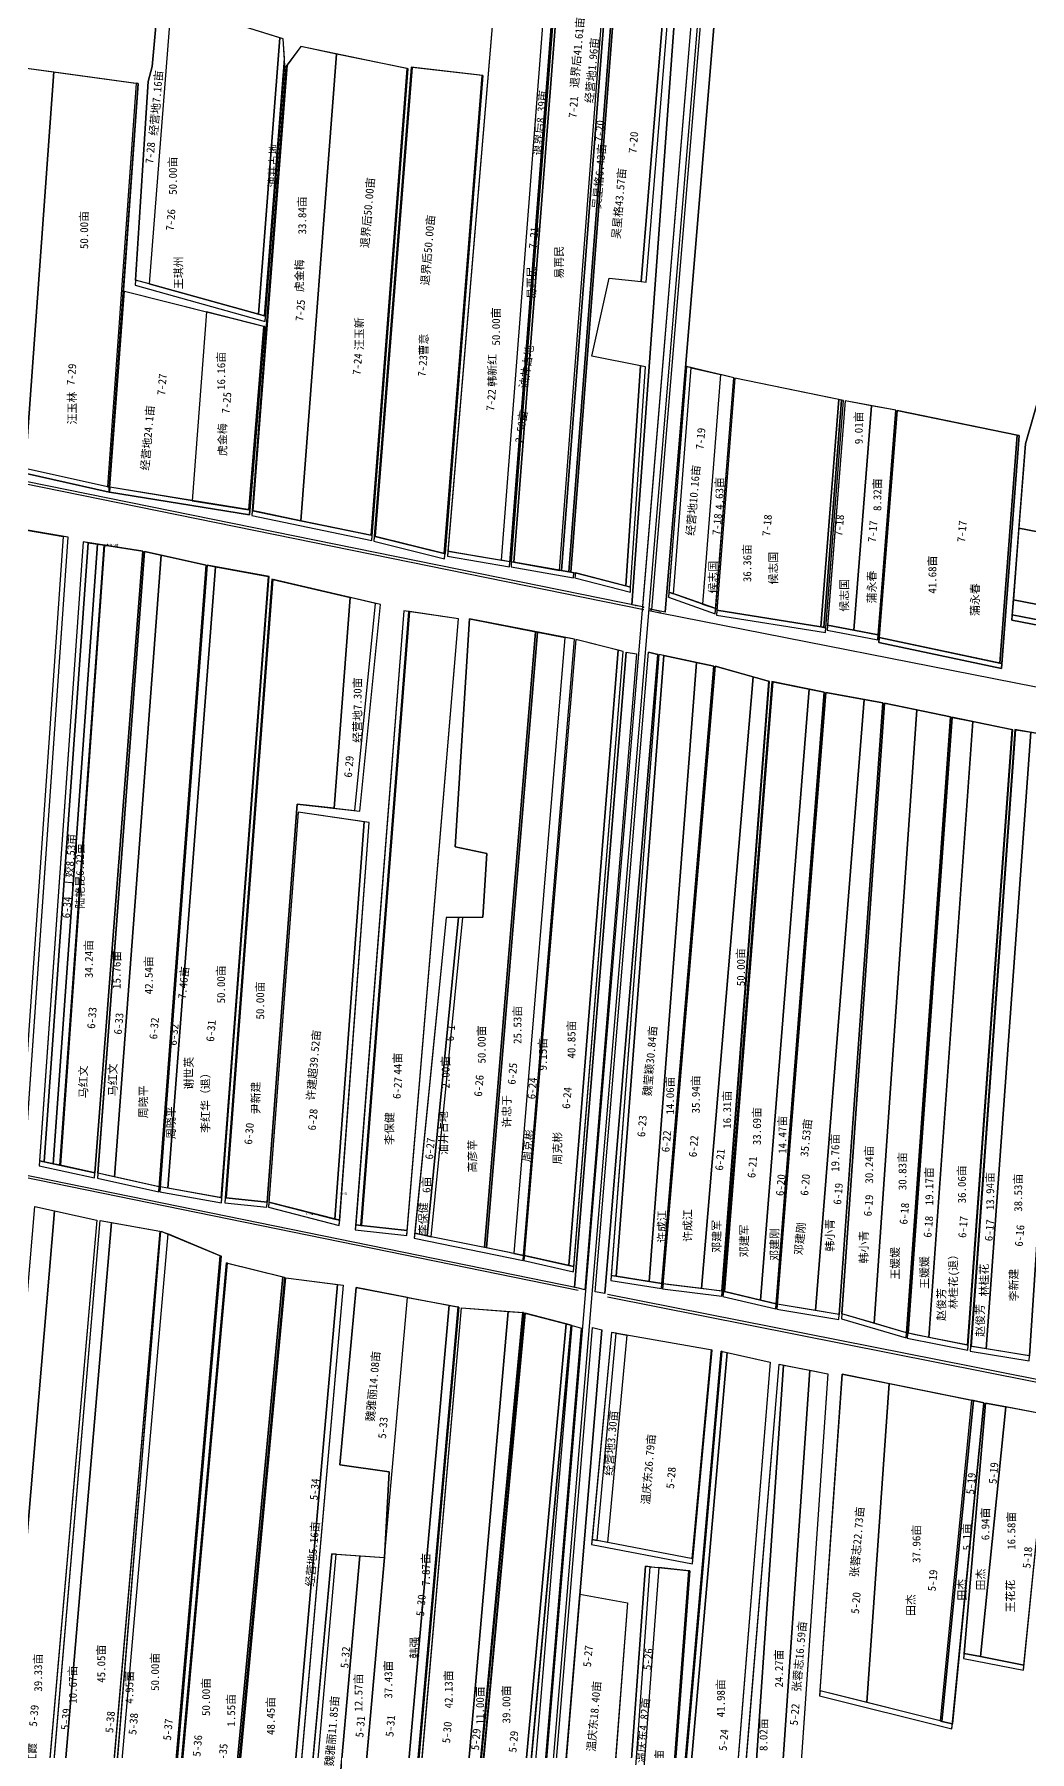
# Model space of a CAD drawing. Extents: x 546685 to 552006, y 4976723 to 4983341.
# Drawn here: x 548751 to 549746, y 4977651 to 4979367 of the extents above; entities that cross this region are included whole.
import ezdxf
from ezdxf.enums import TextEntityAlignment as Align

# ---------------------------------------------------------------- set-up
doc = ezdxf.new("R2010")
doc.units = 0
doc.header["$LTSCALE"] = 10
doc.header["$PDSIZE"] = 0.2
for name, color, linetype in [('2019-4-5', 7, 'CONTINUOUS'), ('2020-3-23', 4, 'CONTINUOUS'), ('2021新职工', 4, 'CONTINUOUS'), ('2022年', 2, 'CONTINUOUS'), ('出水桩', 2, 'CONTINUOUS'), ('地块名称', 7, 'CONTINUOUS'), ('地物扣减', 3, 'CONTINUOUS'), ('承包户', 6, 'CONTINUOUS'), ('林带', 3, 'CONTINUOUS'), ('油井占地', 2, 'CONTINUOUS'), ('测地框', 7, 'CONTINUOUS'), ('经营地名称面积', 2, 'CONTINUOUS'), ('经营地块', 1, 'CONTINUOUS'), ('路林渠', 7, 'CONTINUOUS'), ('身份地块', 1, 'CONTINUOUS'), ('身份地面积', 2, 'CONTINUOUS')]:
    doc.layers.add(name, color=color, linetype=linetype)
doc.styles.add('宋体', font='SimSun.ttf')
doc.styles.add('楷体', font='SimSun.ttf', dxfattribs={"width": 0.8})

msp = doc.modelspace()

# ---------------------------------------------------------------- linework, layer by layer
at = {"layer": '2019-4-5', "color": 3, "linetype": 'Continuous', "flags": 128}
for points in [[(549325.8, 4979123.8), (549357.9, 4979120.4), (549385.7, 4979462), (549347.5, 4979465.8), (549342.7, 4979420.6), (549332.9, 4979422.2), (549287.4, 4978829.8), (549290.6, 4978829.2), (549292, 4978829.2), (549342.4, 4978816.1), (549357.1, 4979036), (549308.6, 4979045.9)], [(549323.8, 4979423.7), (549330.9, 4979422.6), (549285.4, 4978830.1), (549278.3, 4978831.4)], [(549735.4, 4978873.8), (549816.5, 4978858.1), (549789.6, 4978954.3), (549890.2, 4979364.9), (549859.7, 4979367.2), (549741.9, 4978958.2)], [(549413.2, 4978739.5), (549430.3, 4978735.9), (549378.5, 4978118.9), (549365.7, 4978120.9)], [(548944.2, 4978139.3), (548999.6, 4978125.4), (548943.2, 4977525.3), (548890.1, 4977538.3)], [(549366.9, 4977835.7), (549375.6, 4977834.8), (549346.3, 4977443.5), (549338.7, 4977445)]]:
    msp.add_lwpolyline(points, close=True, dxfattribs=at)
for points, elevation in [([(549431.7, 4978735.9), (549469.8, 4978725.2), (549418.2, 4978113.7), (549379.7, 4978118.5)], 290.5), ([(549296.4, 4977808.2), (549344, 4977799.6), (549325.1, 4977549.7), (549275.8, 4977559.6)], 237)]:
    msp.add_lwpolyline(points, close=True, dxfattribs=dict(at, elevation=elevation))
at = {"layer": '2019-4-5', "color": 3, "linetype": 'Continuous', "const_width": 0.3, "flags": 128}
msp.add_lwpolyline([(549427.9, 4978052.5), (549343.4, 4978067.3), (549324.2, 4977860), (549408.5, 4977843.9)], close=True, dxfattribs=at)
at = {"layer": '2020-3-23', "color": 1, "linetype": 'Continuous', "flags": 128}
for points in [[(548932.1, 4978835.2), (548985, 4978825.6), (548937.6, 4978204.6), (548884.6, 4978214.1)], [(549689.5, 4978680.5), (549728.3, 4978672.6), (549683.7, 4978057.3), (549645.5, 4978065)], [(549732.5, 4978672.3), (549747.4, 4978669.8), (549702.8, 4978053.5), (549687.9, 4978056)], [(549080.9, 4978580.3), (549014.8, 4978589.9), (548985.6, 4978200.1), (549051.5, 4978183.2)]]:
    msp.add_lwpolyline(points, close=True, dxfattribs=at)
at = {"layer": '2021新职工', "color": 1, "linetype": 'Continuous', "flags": 128}
for points in [[(548735.7, 4978873.3), (548780.1, 4978865.6), (548736.9, 4978247.5), (548692.9, 4978257.3)], [(548805.1, 4978859.3), (548814.2, 4978857.9), (548770.1, 4978238.5), (548761.1, 4978240.4)]]:
    msp.add_lwpolyline(points, close=True, dxfattribs=at)
at = {"layer": '2022年', "color": 4, "linetype": 'Continuous', "flags": 128}
msp.add_lwpolyline([(548770.1, 4978238.5), (548814.2, 4978857.9)], dxfattribs=at)
for points in [[(548814.2, 4978857.9), (548770.1, 4978238.5), (548776.7, 4978237.1), (548820.8, 4978856.8)], [(549380.6, 4978746.5), (549413.2, 4978739.5), (549365.7, 4978120.9), (549332.9, 4978126)], [(549124.3, 4978104.9), (549072.8, 4978114.7), (549056.6, 4977937.6), (549106, 4977930.6), (549101.3, 4977845)], [(549052.8, 4977848.3), (549076.4, 4977846.7), (549046.9, 4977512.8), (549023.4, 4977515.2)], [(549405.4, 4977831.6), (549375.6, 4977834.8), (549346.3, 4977443.5), (549375.9, 4977437.5)]]:
    msp.add_lwpolyline(points, close=True, dxfattribs=at)
for points, elevation in [([(549526.3, 4978032.1), (549544.3, 4978028.6), (549502.9, 4977422.7), (549484.8, 4977424.9)], 291.5), ([(549558.9, 4978028.3), (549605.9, 4978018.8), (549583.4, 4977699.9), (549536.6, 4977711.7)], 291)]:
    msp.add_lwpolyline(points, close=True, dxfattribs=dict(at, elevation=elevation))
at = {"layer": '出水桩', "color": 2, "linetype": 'Continuous', "flags": 128}
for points in [[(549332.9, 4979422.2), (549330.9, 4979422.6), (549285.4, 4978830.1), (549287.4, 4978829.8)], [(549003.8, 4979336.6), (549002.7, 4979335.2), (548968.8, 4978891.5), (548969.7, 4978891.3)], [(548855, 4979318.4), (548853, 4979318.7), (548824.2, 4978915.2), (548826.1, 4978914.8)], [(549124.7, 4979333), (549123.7, 4979333.2), (549087.9, 4978866.7), (549088.9, 4978866.5)], [(549129, 4979334.5), (549128, 4979334.6), (549091, 4978865.8), (549092, 4978865.5)], [(548981.6, 4979075.3), (548980.7, 4979075.6), (548965.5, 4978892.2), (548966.5, 4978892.1)], [(549558.2, 4979001.9), (549555.3, 4979002.5), (549537.5, 4978775.2), (549540.4, 4978774.7)], [(549560.2, 4979001.5), (549558.2, 4979001.9), (549540.4, 4978774.7), (549542.4, 4978774.4)], [(549735.7, 4978966.5), (549733.7, 4978966.9), (549716.5, 4978738.9), (549718.4, 4978738.5)], [(548986, 4978825.4), (548985, 4978825.6), (548937.6, 4978204.6), (548938.6, 4978204.4)], [(548989.6, 4978822.5), (548988.6, 4978822.8), (548942, 4978204.4), (548943, 4978204.3)], [(549486.1, 4978720.6), (549485.1, 4978720.9), (549438, 4978111.2), (549439, 4978111.1)], [(549489.4, 4978720.4), (549488.4, 4978720.6), (549440, 4978110.9), (549441, 4978110.7)], [(549669.1, 4978684.7), (549668.3, 4978684.9), (549624.2, 4978069.2), (549625, 4978069.1)], [(549729.3, 4978672.3), (549728.3, 4978672.6), (549683.7, 4978057.3), (549684.7, 4978057.1)], [(549732.5, 4978672.3), (549731.5, 4978672.5), (549686.9, 4978056.1), (549687.9, 4978056)], [(548938, 4978146.2), (548937, 4978146.6), (548884, 4977540), (548885, 4977539.8)], [(548944.2, 4978139.3), (548943.2, 4978139.6), (548889.1, 4977538.6), (548890.1, 4977538.3)], [(549175.4, 4978095.2), (549174.4, 4978095.4), (549122.2, 4977505.3), (549123.2, 4977505.2)], [(549240.2, 4978089.7), (549239.2, 4978089.7), (549182.1, 4977486.5), (549183, 4977486.2)], [(549241.7, 4978089.1), (549241.4, 4978089.2), (549184.6, 4977476.8), (549184.8, 4977476.8)], [(549438.8, 4978050.9), (549437.8, 4978051.2), (549384.4, 4977440.3), (549385.4, 4977440.1)], [(549428.9, 4978052.3), (549427.9, 4978052.5), (549408.5, 4977843.9), (549409.5, 4977843.7)], [(549690.1, 4978001.7), (549688.2, 4978002.1), (549656.6, 4977681.6), (549658.5, 4977681.1)], [(549690.1, 4978001.7), (549688.2, 4978002.1), (549656.6, 4977681.6), (549658.5, 4977681.1)], [(549406.4, 4977831.5), (549405.4, 4977831.6), (549375.9, 4977437.5), (549376.9, 4977437.3)]]:
    msp.add_lwpolyline(points, close=True, dxfattribs=at)
at = {"layer": '出水桩', "color": 2, "linetype": 'Continuous', "elevation": 290.3, "flags": 128}
msp.add_lwpolyline([(549252.2, 4978770.3), (549254.2, 4978770), (549203.2, 4978154.4), (549201.2, 4978154.8)], close=True, dxfattribs=at)
at = {"layer": '地物扣减', "color": 4, "linetype": 'Continuous', "flags": 128}
for points in [[(549085.8, 4978579.6), (549080.9, 4978580.3), (549051.5, 4978183.2), (549056.4, 4978182)], [(548985.6, 4978200.1), (548985.2, 4978195), (549056, 4978176.9), (549056.4, 4978182), (549051.5, 4978183.2)]]:
    msp.add_lwpolyline(points, close=True, dxfattribs=at)
at = {"layer": '林带', "color": 3, "linetype": 'Continuous', "flags": 128}
for points in [[(549330.9, 4979422.6), (549285.9, 4979429.9), (549286.9, 4979481.1), (549280, 4979482.7), (549230.6, 4978839.8), (549285.4, 4978830.1)], [(548866, 4979118.1), (548852.2, 4979121.9), (548851.9, 4979116.8), (548981.8, 4979080.6), (548982.2, 4979085.7), (548975.2, 4979087.6)], [(549558.2, 4979001.9), (549555.3, 4979002.5), (549537.5, 4978775.2), (549540.4, 4978774.7)], [(548658.6, 4978952.4), (548656.9, 4978952.8), (548656.5, 4978947.7), (548825.8, 4978909.7), (548826.1, 4978914.8), (548742.1, 4978933.6)], [(548826.6, 4978914.7), (548826.2, 4978909.7), (548966.1, 4978887.1), (548966.5, 4978892.1)], [(549017.6, 4978881.3), (548968.8, 4978891.5), (548968.4, 4978886.5), (549088.5, 4978861.4), (549088.9, 4978866.5)], [(549091, 4978865.8), (549090.6, 4978860.7), (549161.3, 4978843.3), (549161.7, 4978848.4), (549161, 4978848.6)], [(549175.4, 4978848.9), (549164.5, 4978850.7), (549164.1, 4978845.7), (549226.2, 4978835.2), (549226.6, 4978840.2)], [(549287.4, 4978829.8), (549230.6, 4978839.8), (549228, 4978840.2), (549227.7, 4978835.2), (549290.2, 4978824.2), (549290.6, 4978829.2)], [(549292, 4978829.2), (549291.6, 4978824.2), (549347, 4978809.8), (549347.3, 4978814.8)], [(549393.5, 4978807.1), (549385.4, 4978810), (549385, 4978804.8), (549431.9, 4978788.2), (549432.3, 4978793.4)], [(549126.2, 4978790.4), (549125.5, 4978790.5), (549077.4, 4978176.8), (549078.1, 4978176.8)], [(549433.3, 4978791.8), (549433, 4978786.8), (549542, 4978769.4), (549542.4, 4978774.4), (549537.5, 4978775.2)], [(549728.7, 4978787.3), (549728.3, 4978782), (549844.1, 4978759.6), (549842.5, 4978765.2)], [(549729.9, 4978802.1), (549728.7, 4978787.3), (549842.5, 4978765.2), (549838, 4978781.1)], [(549594.7, 4978767.1), (549570.3, 4978771.8), (549544, 4978776.9), (549543.6, 4978771.9), (549594.3, 4978762.1)], [(549595.9, 4978764.4), (549595.5, 4978759.4), (549718.1, 4978733.5), (549718.4, 4978738.5)], [(548756.2, 4978241.5), (548755.8, 4978236.5), (548811.2, 4978224.5), (548811.6, 4978229.5)], [(548823.2, 4978227.2), (548815.1, 4978229), (548814.6, 4978229.1), (548814.2, 4978224.1), (548875.6, 4978210.6), (548876, 4978215.6)], [(548884.6, 4978214.1), (548876.9, 4978215.5), (548876.5, 4978210.5), (548938.2, 4978199.4), (548938.6, 4978204.4)], [(548942, 4978204.4), (548941.7, 4978199.4), (548983.5, 4978195), (548983.9, 4978200)], [(548985.6, 4978200.1), (548985.2, 4978195), (549056, 4978176.9), (549056.4, 4978182)], [(549077.9, 4978176.8), (549072.4, 4978177.4), (549072, 4978172.4), (549123.5, 4978166.7), (549123.9, 4978171.7)], [(549173, 4978160.5), (549147.8, 4978165.6), (549143.7, 4978166.4), (549131.4, 4978169), (549130.9, 4978164), (549239.7, 4978141.8), (549240.1, 4978146.8), (549230.4, 4978148.8), (549228.4, 4978149.2), (549226.3, 4978149.7)], [(549240.9, 4978146.8), (549240.5, 4978141.8), (549290, 4978130.6), (549290.4, 4978135.7)], [(549327.9, 4978126.8), (549327.5, 4978121.8), (549378.1, 4978113.9), (549378.5, 4978118.9)], [(549439, 4978111.1), (549384.2, 4978117.9), (549379.7, 4978118.5), (549379.2, 4978113.5), (549438.6, 4978106.1)], [(549440, 4978110.9), (549439.6, 4978105.9), (549492.5, 4978093.4), (549492.9, 4978098.5)], [(549501.9, 4978096.7), (549495.9, 4978097.7), (549493.9, 4978098.1), (549493.5, 4978093.1), (549555.4, 4978082.8), (549555.8, 4978087.8)], [(549569.9, 4978085.1), (549558.4, 4978088.5), (549558.1, 4978083.4), (549622.7, 4978064.4), (549623.1, 4978069.5)], [(549332.9, 4978069.2), (549328, 4978070), (549308.8, 4977862.9), (549313.7, 4977861.9)], [(549630.3, 4978068), (549625, 4978069.1), (549624.2, 4978069.2), (549623.8, 4978064.2), (549684.3, 4978052.1), (549684.7, 4978057.1)], [(549745.9, 4978046.5), (549741.4, 4978047.2), (549686.9, 4978056.1), (549686.6, 4978051.1), (549745.6, 4978041.5)], [(549308.8, 4977862.9), (549308.3, 4977857.9), (549409, 4977838.7), (549409.5, 4977843.7)], [(549052.8, 4977848.3), (549048.4, 4977848.6), (549017.9, 4977515.8), (549023.4, 4977515.2)], [(549740.4, 4977737.4), (549697, 4977745.9), (549680.7, 4977749.1), (549680.2, 4977744), (549739.9, 4977732.4)], [(549554.3, 4977707.2), (549536.6, 4977711.7), (549536.2, 4977706.6), (549668.4, 4977673.5), (549668.9, 4977678.5), (549658.5, 4977681.1), (549656.6, 4977681.6)], [(549554.3, 4977707.2), (549536.6, 4977711.7), (549536.2, 4977706.6), (549668.4, 4977673.5), (549668.9, 4977678.5), (549658.5, 4977681.1), (549656.6, 4977681.6)]]:
    msp.add_lwpolyline(points, close=True, dxfattribs=at)
at = {"layer": '油井占地', "color": 2, "linetype": 'Continuous', "flags": 128}
for points in [[(549280, 4979482.7), (549277.4, 4979483.3), (549228, 4978840.2), (549230.6, 4978839.8)], [(549001.2, 4979343.4), (549000, 4979362.9), (548996.7, 4979363.9), (548975.2, 4979087.6), (548981.2, 4979086)], [(549179.5, 4978484.8), (549175.3, 4978484.7), (549143.7, 4978166.4), (549147.8, 4978165.6)]]:
    msp.add_lwpolyline(points, close=True, dxfattribs=at)
at = {"layer": '油井占地', "color": 1, "linetype": 'Continuous', "flags": 128}
msp.add_lwpolyline([(549175.3, 4978484.7), (549162.7, 4978484.6), (549131.4, 4978169), (549143.7, 4978166.4)], close=True, dxfattribs=at)
at = {"layer": '测地框', "linetype": 'Continuous', "flags": 128}
for points, elevation in [([(549164.1, 4978845.7), (549226.2, 4978835.2), (549276.3, 4979483.4), (549218.5, 4979490.3)], 290), ([(549001.7, 4979336.4), (549000, 4979362.9), (548932.2, 4979384.1), (548938.2, 4979439.9), (548878.6, 4979442.2), (548868.8, 4979335.2), (548864.8, 4979320.3), (548851.9, 4979116.8), (548981.8, 4979080.6)], 289.4), ([(549124.7, 4979333), (549017.6, 4979355.2), (549002.7, 4979335.2), (548968.4, 4978886.5), (549088.5, 4978861.4)], 289.6), ([(549844.1, 4978759.6), (549728.3, 4978782), (549741.9, 4978958.2), (549859.7, 4979367.2), (549890.2, 4979364.9), (549789.6, 4978954.3)], 290.3), ([(548684.5, 4979341.7), (548855, 4979318.4), (548825.8, 4978909.7), (548656.5, 4978947.7)], 289.2), ([(549199.6, 4979326.4), (549128, 4979334.6), (549090.6, 4978860.7), (549161.3, 4978843.3)], 289.6), ([(548841.3, 4979110.9), (548981.6, 4979075.3), (548966.1, 4978887.1), (548826.2, 4978909.7)], 289.5), ([(549450.3, 4979024.2), (549403, 4979035.3), (549385, 4978804.8), (549431.9, 4978788.2)], 290), ([(549560.2, 4979001.5), (549451.4, 4979023.9), (549433, 4978786.8), (549542, 4978769.4)], 290.2), ([(549612.5, 4978991.7), (549561.8, 4979001.2), (549543.6, 4978771.9), (549594.3, 4978762.1)], 290.2), ([(549613.8, 4978991.4), (549735.7, 4978966.5), (549718.1, 4978733.5), (549595.5, 4978759.4)], 290.2), ([(548785, 4978864.7), (548734.7, 4978873.5), (548691.5, 4978252.5), (548741.5, 4978241.4)], 289.7), ([(548859.5, 4978850.7), (548800.1, 4978860.1), (548755.8, 4978236.5), (548811.2, 4978224.5)], 290.2), ([(548922.9, 4978836.8), (548861.2, 4978850.4), (548814.2, 4978224.1), (548875.6, 4978210.6)], 290.1), ([(548986, 4978825.4), (548924, 4978836.7), (548876.5, 4978210.5), (548938.2, 4978199.4)], 290.2), ([(549097.1, 4978797.4), (548988.6, 4978822.8), (548941.7, 4978199.4), (548983.5, 4978195), (549013.9, 4978597.9), (549076.6, 4978591)], 290.1), ([(549175.3, 4978783.1), (549120.5, 4978791.2), (549072, 4978172.4), (549123.5, 4978166.7)], 290.1), ([(549291.1, 4978762.8), (549186.3, 4978783.2), (549171.8, 4978555.2), (549203.4, 4978548.7), (549199.6, 4978484.9), (549162.7, 4978484.6), (549130.9, 4978164), (549239.7, 4978141.8)], 290.3), ([(549339.7, 4978750.6), (549292.5, 4978762.6), (549240.5, 4978141.8), (549290, 4978130.6)], 290.3), ([(549430.3, 4978735.9), (549375.6, 4978747.6), (549327.5, 4978121.8), (549378.1, 4978113.9)], 289.7), ([(549486.1, 4978720.6), (549431.7, 4978735.9), (549379.2, 4978113.5), (549438.6, 4978106.1)], 290.5), ([(549540.9, 4978709.8), (549488.4, 4978720.6), (549439.6, 4978105.9), (549492.5, 4978093.4)], 290.6), ([(549599.5, 4978699.1), (549542.3, 4978709.5), (549493.5, 4978093.1), (549555.4, 4978082.8)], 291.2), ([(549666.9, 4978685.3), (549601, 4978698.8), (549558.1, 4978083.4), (549622.7, 4978064.4)], 291.4), ([(549729.3, 4978672.3), (549668.3, 4978684.9), (549623.8, 4978064.2), (549684.3, 4978052.1)], 291.2), ([(549786.7, 4978663.1), (549731.5, 4978672.5), (549686.6, 4978051.1), (549745.6, 4978041.5)], 291.3), ([(549085.8, 4978579.6), (549014.8, 4978589.9), (548985.2, 4978195), (549056, 4978176.9)], 290.2), ([(548758.9, 4977555.6), (548698.6, 4977570.3), (548751.7, 4978195.8), (548813.7, 4978182)], 291.4), ([(548822.3, 4977546.7), (548763.7, 4977555.5), (548817.1, 4978181.9), (548876.5, 4978171.1)], 291.3), ([(548944.4, 4977519.9), (548888.7, 4977533.6), (548943.2, 4978139.6), (549001.3, 4978125)], 291.3), ([(549006.9, 4977514), (548945.8, 4977519.4), (549002.6, 4978124.6), (549059.8, 4978117)], 291.2), ([(549072.8, 4978114.7), (549175.4, 4978095.2), (549122.8, 4977500.2), (549017.4, 4977510.8), (549048.4, 4977848.6), (549101.3, 4977845), (549106, 4977930.6), (549056.6, 4977937.6)], 290.7), ([(549182.6, 4977481.2), (549125.9, 4977496.5), (549178.2, 4978094.4), (549240.2, 4978089.7)], 291.5), ([(549231.2, 4977460), (549184.1, 4977471.8), (549241.4, 4978089.2), (549287.7, 4978077.1)], 291.5), ([(549428.9, 4978052.3), (549328, 4978070), (549308.3, 4977857.9), (549409, 4977838.7)], 290.6), ([(549437.2, 4977425.9), (549383.9, 4977435.3), (549437.8, 4978051.2), (549486.7, 4978040.2)], 291.5), ([(549502.6, 4977417.7), (549444.8, 4977424.7), (549495.8, 4978038.1), (549544.3, 4978028.6)], 291.5), ([(549700.5, 4977999.6), (549558.9, 4978028.3), (549536.2, 4977706.6), (549668.4, 4977673.5)], 291), ([(549765.8, 4977987.2), (549702.2, 4977999.1), (549680.2, 4977744), (549739.9, 4977732.4)], 291.1), ([(549376.5, 4977432.3), (549333.4, 4977441), (549362, 4977836.2), (549406.4, 4977831.5)], 291.5)]:
    msp.add_lwpolyline(points, close=True, dxfattribs=dict(at, elevation=elevation))
msp.add_lwpolyline([(549374.5, 4978747.5), (549365, 4978749.8)], dxfattribs=at)
at = {"layer": '经营地块', "color": 5}
for p, q in [((549296.4, 4977808.2, 237), (549344, 4977799.6, 237)), ((549344, 4977799.6, 237), (549325.1, 4977549.7, 237))]:
    msp.add_line(p, q, dxfattribs=at)
at = {"layer": '经营地块', "color": 1, "linetype": 'Continuous', "flags": 128}
for points in [[(549267.7, 4979484.4), (549218.5, 4979490.3), (549164.5, 4978850.7), (549218.1, 4978841.7)], [(549198.7, 4979326.5), (549199.6, 4979326.4), (549161.7, 4978848.4), (549161, 4978848.6)]]:
    msp.add_lwpolyline(points, close=True, dxfattribs=at)
at = {"layer": '经营地块', "color": 5, "linetype": 'Continuous', "flags": 128}
for points, elevation in [([(548878.6, 4979442.2), (548891.2, 4979441.7), (548866, 4979118.1), (548852.2, 4979121.9), (548864.8, 4979320.3), (548868.8, 4979335.2)], 289.4), ([(548841.3, 4979110.9), (548923.2, 4979090.1), (548909, 4978901.3), (548826.6, 4978914.7)], 289.5), ([(549054.1, 4978117.8), (549059.8, 4978117), (549007.3, 4977519), (549001.6, 4977519.5)], 291.2)]:
    msp.add_lwpolyline(points, close=True, dxfattribs=dict(at, elevation=elevation))
for points in [[(549321.6, 4979424.1), (549323.8, 4979423.7), (549278.3, 4978831.4), (549276.1, 4978831.7)], [(549407.9, 4979034.2), (549437.2, 4979027.3), (549419.2, 4978798), (549390.2, 4978808.2)], [(549735.4, 4978873.8), (549729.9, 4978802.1), (549838, 4978781.1), (549816.5, 4978858.1)], [(548814.2, 4978857.9), (548821.3, 4978856.8), (548777.2, 4978237), (548770.1, 4978238.5)], [(548821.3, 4978856.8), (548820.8, 4978856.8), (548776.7, 4978237.1), (548777.2, 4978237)], [(549092.2, 4978798.5), (549066.9, 4978804.4), (549051, 4978593.8), (549071.7, 4978591.5)], [(549332.9, 4978069.2), (549343.4, 4978067.3), (549324.2, 4977860), (549313.7, 4977861.9)]]:
    msp.add_lwpolyline(points, close=True, dxfattribs=at)
at = {"layer": '路林渠', "linetype": 'Continuous', "flags": 128}
for points, elevation in [([(549415.4, 4979472.9), (549245.8, 4977435.2)], 290.7), ([(549252.7, 4977434.3), (549422, 4979471.3)], 293.4)]:
    msp.add_lwpolyline(points, dxfattribs=dict(at, elevation=elevation))
at = {"layer": '路林渠', "color": 3, "linetype": 'Continuous', "flags": 128}
for points, elevation in [([(549397.3, 4979470.2), (549348.5, 4978797.2)], 290.8), ([(549368.6, 4978792.7), (549424.1, 4979460.3)], 293.5), ([(549381.9, 4978789.9), (549437.5, 4979459.1)], 293), ([(549311.9, 4978110.6), (549365, 4978749.8)], 293.5), ([(549246.8, 4977456.3), (549298.2, 4978074.3)], -293.5), ([(549265.4, 4977550.7), (549309, 4978075)], 293.5)]:
    msp.add_lwpolyline(points, dxfattribs=dict(at, elevation=elevation))
for points, elevation in [([(549397.3, 4979470.2), (549415.1, 4979469.1), (549359, 4978795.1), (549348.5, 4978797.2)], 290.8), ([(549424.1, 4979460.3), (549437.5, 4979459.1), (549381.9, 4978789.9), (549368.6, 4978792.7)], 290.7), ([(549309, 4978075), (549318.4, 4978072.5), (549275, 4977549.9), (549265.4, 4977550.7)], 293.5)]:
    msp.add_lwpolyline(points, close=True, dxfattribs=dict(at, elevation=elevation))
for points in [[(549390.7, 4979461.5), (549385.7, 4979462), (549357.9, 4979120.4), (549362.9, 4979119.8)], [(549362.2, 4979035), (549357.1, 4979036), (549342.4, 4978816.1), (549347.3, 4978814.8)], [(549407.9, 4979034.2), (549403, 4979035.3), (549385.4, 4978810), (549390.2, 4978808.2)], [(548785, 4978864.7), (548780.1, 4978865.6), (548736.9, 4978247.5), (548741.8, 4978246.4)], [(548805.1, 4978859.3), (548800.1, 4978860.1), (548756.2, 4978241.5), (548761.1, 4978240.4)], [(549125.5, 4978790.5), (549120.5, 4978791.2), (549072.4, 4978177.4), (549077.4, 4978176.8)], [(549339.7, 4978750.6), (549334.7, 4978751.9), (549285.5, 4978136.8), (549290.4, 4978135.7)], [(549342.8, 4978749.8), (549353.1, 4978748.2), (549301.6, 4978112.5), (549295, 4978114), (549291.3, 4978114.7)], [(549365, 4978749.8), (549374.5, 4978747.5), (549321.4, 4978108.7), (549311.9, 4978110.6)], [(549380.6, 4978746.5), (549375.6, 4978747.6), (549327.9, 4978126.8), (549332.9, 4978126)], [(549085.8, 4978579.6), (549080.9, 4978580.3), (549051.5, 4978183.2), (549056.4, 4978182)], [(549287.7, 4978077.1), (549282.8, 4978078.4), (549226.7, 4977466.2), (549231.6, 4977465)], [(549288.7, 4978076.7), (549298.2, 4978074.3), (549246.8, 4977456.3), (549237.3, 4977458.4)], [(549438.8, 4978050.9), (549443.7, 4978049.8), (549390.3, 4977439.3), (549385.4, 4977440.1)], [(549366.9, 4977835.7), (549362, 4977836.2), (549333.8, 4977446), (549338.7, 4977445)]]:
    msp.add_lwpolyline(points, close=True, dxfattribs=at)
at = {"layer": '路林渠', "color": 4, "linetype": 'Continuous', "flags": 128}
for points, elevation in [([(549358.8, 4978792.7), (547305.9, 4979209.9)], 291), ([(549359, 4978795.1), (547307.8, 4979212)], 290.5), ([(549365.5, 4978791.5), (549376.7, 4978789.1)], 291), ([(549365.6, 4978793.4), (549376.5, 4978791)], 293.3), ([(549376.7, 4978789.1), (550565.4, 4978555.2)], 290.8), ([(549294.8, 4978111.8), (547231.5, 4978533)], 291.6), ([(549295, 4978114), (547231.7, 4978535.2)], 291.4), ([(550547.4, 4977862.4), (549324, 4978105.3)], 292.9), ([(549324.2, 4978108.2), (550547.7, 4977865.9)], 292)]:
    msp.add_lwpolyline(points, dxfattribs=dict(at, elevation=elevation))
at = {"layer": '路林渠', "color": 3, "linetype": 'Continuous', "flags": 128}
for points in [[(549342.8, 4978749.8), (549291.3, 4978114.7)], [(549342.8, 4978749.8), (549353.1, 4978748.2), (549301.6, 4978112.5)], [(549321.4, 4978108.7), (549374.5, 4978747.5)], [(549237.3, 4977458.4), (549288.7, 4978076.7)], [(549275, 4977549.9), (549318.4, 4978072.5)]]:
    msp.add_lwpolyline(points, dxfattribs=at)
at = {"layer": '路林渠', "linetype": 'Continuous'}
for p in [(549352.4, 4978796.5, 290.5), (549359.7, 4978792.5, 291), (549360, 4978794.9, 290.9), (549367.5, 4978793, 293.3), (549367.7, 4978791.1, 291), (549376.7, 4978789.1, 290.8)]:
    msp.add_point(p, dxfattribs=at)
at = {"layer": '身份地块', "color": 1, "linetype": 'Continuous', "flags": 128}
for points in [[(549267.7, 4979484.4), (549276.3, 4979483.4), (549226.6, 4978840.2), (549218.1, 4978841.7)], [(549321.6, 4979424.1), (549285.9, 4979429.9), (549286.9, 4979481.1), (549280, 4979482.7), (549230.6, 4978839.8), (549276.1, 4978831.7)], [(548996.7, 4979363.9), (548932.2, 4979384.1), (548938.2, 4979439.9), (548891.2, 4979441.7), (548866, 4979118.1), (548975.2, 4979087.6)], [(549053.3, 4979347.8), (549017.6, 4979355.2), (549003.8, 4979336.6), (548969.7, 4978891.3), (549017.6, 4978881.3)], [(548686.4, 4979341.4), (548770.5, 4979329.9), (548742.1, 4978933.6), (548658.6, 4978952.4)], [(549123.7, 4979333.2), (549053.3, 4979347.8), (549017.6, 4978881.3), (549087.9, 4978866.7)], [(548770.5, 4979329.9), (548853, 4979318.7), (548824.2, 4978915.2), (548742.1, 4978933.6)], [(549198.7, 4979326.5), (549129, 4979334.5), (549092, 4978865.5), (549161, 4978848.6)], [(548980.7, 4979075.6), (548923.2, 4979090.1), (548909, 4978901.3), (548965.5, 4978892.2)], [(549450.3, 4979024.2), (549437.2, 4979027.3), (549419.2, 4978798), (549432.3, 4978793.4)], [(549555.3, 4979002.5), (549451.4, 4979023.9), (549433.3, 4978791.8), (549537.5, 4978775.2)], [(549588.2, 4978996.2), (549561.8, 4979001.2), (549544, 4978776.9), (549570.3, 4978771.8)], [(549612.5, 4978991.7), (549588.2, 4978996.2), (549570.3, 4978771.8), (549594.7, 4978767.1)], [(549733.7, 4978966.9), (549613.8, 4978991.4), (549595.9, 4978764.4), (549716.5, 4978738.9)], [(548859.5, 4978850.7), (548805.1, 4978859.3), (548761.1, 4978240.4), (548811.6, 4978229.5)], [(548821.3, 4978856.8), (548859.5, 4978850.7), (548811.6, 4978229.5), (548777.2, 4978237)], [(549066.9, 4978804.4), (548989.6, 4978822.5), (548943, 4978204.3), (548983.9, 4978200), (549013.9, 4978597.9), (549051, 4978593.8)], [(548989.6, 4978822.5), (549066.9, 4978804.4), (549051, 4978593.8), (549013.9, 4978597.9), (548983.9, 4978200), (548943, 4978204.3)], [(549175.3, 4978783.1), (549126.2, 4978790.4), (549078.1, 4978176.8), (549123.9, 4978171.7)], [(549291.1, 4978762.8), (549281.4, 4978764.7), (549230.4, 4978148.8), (549240.1, 4978146.8)], [(549334.7, 4978751.9), (549292.5, 4978762.6), (549240.9, 4978146.8), (549285.5, 4978136.8)], [(549430.3, 4978735.9), (549380.6, 4978746.5), (549332.9, 4978126), (549378.5, 4978118.9)], [(549540.9, 4978709.8), (549489.4, 4978720.4), (549441, 4978110.7), (549492.9, 4978098.5)], [(549489.4, 4978720.4), (549525.6, 4978712.9), (549477.2, 4978102.2), (549441, 4978110.7)], [(549525.6, 4978712.9), (549540.9, 4978709.8), (549492.9, 4978098.5), (549477.2, 4978102.2)], [(549669.1, 4978684.7), (549689.5, 4978680.5), (549645.5, 4978065), (549625, 4978069.1)], [(549747.4, 4978669.8), (549786.7, 4978663.1), (549745.9, 4978046.5), (549702.8, 4978053.5)], [(548877.7, 4978171.2), (548884.5, 4978168.4), (548830.5, 4977550.9), (548826.9, 4977551.6)], [(548937, 4978146.6), (548884.5, 4978168.4), (548830.5, 4977550.9), (548884, 4977540)], [(548999.6, 4978125.4), (549001.3, 4978125), (548944.9, 4977524.9), (548943.2, 4977525.3)], [(549124.3, 4978104.9), (549174.4, 4978095.4), (549122.2, 4977505.3), (549071.7, 4977510.3), (549101.3, 4977845)], [(549124.3, 4978104.9), (549165.7, 4978097), (549113.4, 4977506.1), (549071.7, 4977510.3), (549101.3, 4977845)], [(549165.7, 4978097), (549174.4, 4978095.4), (549122.2, 4977505.3), (549113.4, 4977506.1)], [(549282.8, 4978078.4), (549241.7, 4978089.1), (549184.8, 4977476.8), (549226.7, 4977466.2)], [(549241.7, 4978089.1), (549282.8, 4978078.4), (549226.7, 4977466.2), (549184.8, 4977476.8)], [(549443.7, 4978049.8), (549486.7, 4978040.2), (549437.6, 4977430.9), (549390.3, 4977439.3)], [(549700.5, 4977999.6), (549690.1, 4978001.7), (549658.5, 4977681.1), (549668.9, 4977678.5)], [(549690.1, 4978001.7), (549700.5, 4977999.6), (549668.9, 4977678.5), (549658.5, 4977681.1)], [(549722.3, 4977995.4), (549702.2, 4977999.1), (549680.7, 4977749.1), (549697, 4977745.9)], [(549765.8, 4977987.2), (549722.3, 4977995.4), (549697, 4977745.9), (549740.4, 4977737.4)], [(549076.4, 4977846.7), (549101.3, 4977845), (549071.7, 4977510.3), (549046.9, 4977512.8)]]:
    msp.add_lwpolyline(points, close=True, dxfattribs=at)
for points, elevation in [([(548861.2, 4978850.4), (548877.8, 4978846.7), (548831.2, 4978225.5), (548814.6, 4978229.1)], 290.1), ([(548877.8, 4978846.7), (548922.9, 4978836.8), (548876, 4978215.6), (548831.2, 4978225.5)], 290.1), ([(548924, 4978836.7), (548932.1, 4978835.2), (548884.6, 4978214.1), (548876.9, 4978215.5)], 290.2), ([(549186.3, 4978783.2), (549252.2, 4978770.3), (549201.2, 4978154.8), (549147.8, 4978165.6), (549179.5, 4978484.8), (549199.6, 4978484.9), (549203.4, 4978548.7), (549171.8, 4978555.2)], 290.3), ([(549254.2, 4978770), (549281.4, 4978764.7), (549230.4, 4978148.8), (549203.2, 4978154.4)], 290.3), ([(549469.8, 4978725.2), (549485.1, 4978720.9), (549438, 4978111.2), (549418.2, 4978113.7)], 290.5), ([(549542.3, 4978709.5), (549580.6, 4978702.5), (549532.2, 4978091.7), (549493.9, 4978098.1)], 291.2), ([(549580.6, 4978702.5), (549599.5, 4978699.1), (549555.8, 4978087.8), (549532.2, 4978091.7)], 291.2), ([(549601, 4978698.8), (549633.5, 4978692.1), (549590.7, 4978079), (549558.4, 4978088.5)], 291.4), ([(549633.5, 4978692.1), (549666.9, 4978685.3), (549623.1, 4978069.5), (549590.7, 4978079)], 291.4), ([(548751.7, 4978195.8), (548771.4, 4978191.4), (548718.8, 4977570.5), (548699.1, 4977575.3)], 291.4), ([(548771.4, 4978191.4), (548813.7, 4978182), (548759.4, 4977560.6), (548718.8, 4977570.5)], 291.4), ([(548817.1, 4978181.9), (548828.4, 4978179.8), (548775.4, 4977558.8), (548764.1, 4977560.5)], 291.3), ([(548828.4, 4978179.8), (548876.5, 4978171.1), (548822.8, 4977551.7), (548775.4, 4977558.8)], 291.3), ([(548884.5, 4977534.8), (548826.4, 4977546.6), (548877.7, 4978171.2), (548938, 4978146.2)], 291.4), ([(549002.6, 4978124.6), (549054.1, 4978117.8), (549001.6, 4977519.5), (548946.3, 4977524.4)], 291.2), ([(549178.2, 4978094.4), (549224.9, 4978090.8), (549172.3, 4977489.2), (549126.4, 4977501.6)], 291.5), ([(549224.9, 4978090.8), (549239.2, 4978089.7), (549182.1, 4977486.5), (549172.3, 4977489.2)], 291.5), ([(549495.8, 4978038.1), (549500, 4978037.3), (549458.5, 4977428.1), (549445.3, 4977429.6)], 291.5), ([(549500, 4978037.3), (549526.3, 4978032.1), (549484.8, 4977424.9), (549458.5, 4977428.1)], 291.5), ([(549605.9, 4978018.8), (549688.2, 4978002.1), (549656.6, 4977681.6), (549583.4, 4977699.9)], 291), ([(549702.2, 4977999.1), (549722.3, 4977995.4), (549697, 4977745.9), (549680.7, 4977749.1)], 291.1)]:
    msp.add_lwpolyline(points, close=True, dxfattribs=dict(at, elevation=elevation))

# ---------------------------------------------------------------- texts
at = {"layer": '2019-4-5', "color": 3, "linetype": 'Continuous', "style": '宋体'}
for s, rotation, p in [('7-20', 85, (549316.3, 4979270.8)), ('7-20', 85, (549350.1, 4979259.4)), ('6-34', 85, (548783.6, 4978494.8)), ('6-22', 85, (549383, 4978260.9)), ('6-22', 85, (549410.2, 4978256)), ('许成江', 90, (549378.4, 4978175.7)), ('许成江', 90, (549404.1, 4978176.7)), ('5-28', 85, (549387.7, 4977924.6)), ('5-27', 85, (549304.6, 4977746.3)), ('5-26', 85, (549364.6, 4977743.4)), ('5-36', 85, (548914.2, 4977656.7))]:
    msp.add_text(s, height=8, rotation=rotation, dxfattribs=at).set_placement(p, align=Align.MIDDLE)
for s, rotation, p in [('吴星格6.43亩', 85, (549317.1, 4979192.7)), ('吴星格43.57亩', 85, (549336.5, 4979162.8)), ('14.06亩', 90, (549390.7, 4978287.7)), ('35.94亩', 90, (549416.4, 4978288.8)), ('温庆东26.79亩', 85, (549366, 4977897.5, 290.5)), ('50.00亩', 90, (548926.8, 4977686.5)), ('温庆东18.40亩', 85, (549311.6, 4977650.6)), ('温庆东4.82亩', 85, (549360.9, 4977639.1))]:
    msp.add_text(s, height=8, rotation=rotation, dxfattribs=at).set_placement(p)
at = {"layer": '2020-3-23', "color": 1, "linetype": 'Continuous', "style": '宋体'}
msp.add_text('许建超39.52亩', height=8, rotation=85, dxfattribs=at).set_placement((549031.2, 4978301.3, 289.7))
for s, p in [('谢世英', (548905.3, 4978329, -290.1)), ('赵俊芳', (549657.8, 4978097.8)), ('赵俊芳', (549696.5, 4978081.9))]:
    msp.add_text(s, height=8, rotation=90, dxfattribs=at).set_placement(p, align=Align.MIDDLE)
at = {"layer": '2021新职工', "color": 4, "linetype": 'Continuous', "style": '宋体'}
msp.add_text('丁姣8.53亩', height=8, rotation=85, dxfattribs=at).set_placement((548788.5, 4978513.7))
at = {"layer": '2022年', "color": 4, "linetype": 'Continuous', "style": '宋体'}
msp.add_text('陆艳昆6.22亩', height=8, rotation=90, dxfattribs=at).set_placement((548796.5, 4978526.3), align=Align.MIDDLE)
for s, p in [('魏莹颖30.84亩', (549367.7, 4978305.6)), ('魏雅丽14.08亩', (549090.7, 4977980.4)), ('张蓉志22.73亩', (549574.7, 4977824.9)), ('张蓉志16.59亩', (549517, 4977710.4)), ('魏雅丽11.85亩', (549049.7, 4977635.8))]:
    msp.add_text(s, height=8, rotation=85, dxfattribs=at).set_placement(p)
at = {"layer": '地块名称', "color": 1, "linetype": 'Continuous', "style": '宋体'}
for s, p in [('7-21', (549290, 4979294.7)), ('7-28', (548867, 4979249)), ('7-26', (548887.4, 4979182)), ('7-21', (549250.3, 4979164.1)), ('7-25', (549017, 4979091.5)), ('7-24', (549074.1, 4979037.8)), ('7-23', (549139.3, 4979036.1)), ('7-29', (548788.3, 4979027.5)), ('7-27', (548878.7, 4979017.5)), ('7-25', (548943.3, 4978999.1)), ('7-22', (549207.7, 4979001.9)), ('7-19', (549417.2, 4978963.3)), ('7-18', (549433.8, 4978877.7)), ('7-18', (549483.7, 4978876.7)), ('7-18', (549555.9, 4978876.6)), ('7-17', (549589.2, 4978870.6)), ('7-17', (549678.5, 4978870.6)), ('6-29', (549065.6, 4978635.5)), ('6-33', (548808.7, 4978384.3)), ('6-33', (548835.5, 4978378.6)), ('6-32', (548870.9, 4978373.8)), ('6-32', (548890.5, 4978367.6)), ('6-31', (548927.8, 4978371.4)), ('6-1', (549167.2, 4978369.2)), ('6-27', (549114.2, 4978314.2)), ('6-26', (549195.6, 4978316.5)), ('6-25', (549229.1, 4978328.5)), ('6-24', (549248.9, 4978313.9)), ('6-24', (549283.6, 4978304.3)), ('6-28', (549029.5, 4978282.7)), ('6-30', (548965.8, 4978268.6)), ('6-23', (549358.7, 4978276.1)), ('6-27', (549146.7, 4978253.7)), ('6-21', (549436.6, 4978242.6)), ('6-21', (549468.9, 4978235.1)), ('6-20', (549497.3, 4978217.2)), ('6-20', (549521.8, 4978217.5)), ('6-19', (549554.7, 4978208.5)), ('6-19', (549585.1, 4978196.8)), ('6-18', (549620.9, 4978188.7)), ('6-18', (549644.9, 4978175.6)), ('6-17', (549679.6, 4978175.3)), ('6-17', (549706, 4978172)), ('6-16', (549736.2, 4978166.6)), ('5-33', (549099.7, 4977974.6)), ('5-19', (549687.6, 4977918.9)), ('5-19', (549710.1, 4977929.3)), ('5-34', (549031.3, 4977913.1)), ('5-18', (549744, 4977844.9)), ('5-19', (549649.2, 4977822)), ('5-30', (549137.7, 4977797.1)), ('5-20', (549572.5, 4977799.5)), ('5-32', (549062, 4977745.1)), ('5-39', (548750.7, 4977686.8)), ('5-39', (548782.5, 4977683.3)), ('5-38', (548826.9, 4977680.5)), ('5-38', (548850.1, 4977678.7)), ('5-31', (549107.1, 4977676.6)), ('5-22', (549511.3, 4977688)), ('5-37', (548884.7, 4977672.9)), ('5-31', (549077, 4977675.9)), ('5-30', (549163.7, 4977670.1)), ('5-29', (549192.6, 4977663.2)), ('5-29', (549230.1, 4977660.8)), ('5-24', (549440.3, 4977662.5)), ('5-35', (548939.6, 4977648.1))]:
    msp.add_text(s, height=8, rotation=85, dxfattribs=at).set_placement(p, align=Align.MIDDLE)
at = {"layer": '地物扣减', "color": 4, "linetype": 'Continuous', "style": '楷体', "width": 0.8}
for s, p in [('2.99亩', (549056.1, 4978207.5)), ('0.55亩', (549022.5, 4978187.5))]:
    msp.add_text(s, height=2, dxfattribs=at).set_placement(p)
at = {"layer": '承包户', "color": 1, "linetype": 'Continuous', "style": '宋体'}
for s, rotation, p in [('易再民', 90, (549275.8, 4979139.6)), ('虎金梅', 90, (549015.9, 4979126.1)), ('易再民', 90, (549248.2, 4979119.3)), ('汪玉新', 90, (549075.7, 4979068.2)), ('曹意', 90, (549140.1, 4979057.4)), ('韩新红', 90, (549208.7, 4979031.6)), ('汪玉林', 90, (548788.7, 4978993.9)), ('虎金梅', 90, (548939, 4978962.3)), ('候志国', 90, (549429.5, 4978824.9)), ('候志国', 90, (549489.7, 4978833.9)), ('候志国', 90, (549560.7, 4978806.7)), ('蒲永春', 90, (549588.2, 4978815)), ('蒲永春', 90, (549691.4, 4978802.4)), ('马红文', 90, (548799.8, 4978320.4)), ('马红文', 90, (548829.3, 4978322.4)), ('李红华（退）', 90, (548922, 4978302.1, -290.1)), ('周晓平', 90, (548859.9, 4978300.4, -290.1)), ('尹新建', 90, (548972.2, 4978304.3, -290.1)), ('许忠于', 90, (549223.2, 4978290.8)), ('周晓平', 90, (548887.6, 4978279.6, -290.1)), ('李保健', 90, (549106, 4978273.7)), ('周克彬', 83.7611, (549244.3, 4978256.6)), ('高彦苹', 90, (549188.8, 4978246.2)), ('周克彬', 90, (549273.9, 4978254.1)), ('李保健', 90, (549139.7, 4978183.5)), ('邓建军', 90, (549433, 4978166)), ('邓建军', 90, (549460.6, 4978161.4)), ('邓建刚', 90, (549490.9, 4978157.9)), ('邓建刚', 84.6986, (549516.3, 4978163.6)), ('韩小青', 90, (549546.3, 4978167)), ('韩小青', 90, (549580.1, 4978155.3)), ('王媛媛', 90, (549611.5, 4978139.1)), ('王媛媛', 90, (549640.9, 4978129.9)), ('林桂花(退）', 90, (549670.1, 4978123.3)), ('林桂花', 90, (549700.4, 4978122.2)), ('李新建', 90, (549730, 4978117.3)), ('田杰', 90, (549697, 4977822.9)), ('田杰', 90, (549627.2, 4977797.3)), ('田杰', 90, (549678.4, 4977812.7)), ('王花花', 90, (549726.7, 4977806.3)), ('韩强', 90, (549131, 4977754.9, -290.1)), ('王红霞', 90, (548748.6, 4977643.2, -290.1))]:
    msp.add_text(s, height=8, rotation=rotation, dxfattribs=at).set_placement(p, align=Align.MIDDLE)
at = {"layer": '油井占地', "color": 1, "linetype": 'Continuous', "style": '宋体'}
for rotation, p in [(87.5618, (548989.7, 4979236.1, -288.9)), (81.4505, (549243, 4979035.2, -288.9)), (90, (549159.9, 4978269.2))]:
    msp.add_text('油井占地', height=8, rotation=rotation, dxfattribs=at).set_placement(p, align=Align.MIDDLE)
for s, rotation, p in [('2.50亩', 81.4505, (549239.4, 4978958.5)), ('2.00亩', 90, (549166.3, 4978313.7))]:
    msp.add_text(s, height=8, rotation=rotation, dxfattribs=at).set_placement(p)
at = {"layer": '经营地名称面积', "color": 5, "linetype": 'Continuous', "style": '宋体'}
msp.add_text('经营地7.30亩', height=8, rotation=90, dxfattribs=at).set_placement((549074, 4978692), align=Align.MIDDLE)
at = {"layer": '经营地块', "color": 5, "linetype": 'Continuous', "style": '楷体', "width": 0.8}
msp.add_text('经营地0.58亩', height=2, dxfattribs=at).set_placement((548820.9, 4978855.9))
at = {"layer": '身份地面积', "color": 1, "linetype": 'Continuous', "style": '宋体'}
for s, rotation, p in [('退界后41.61亩', 85, (549294.9, 4979313.6)), ('退界后8.39亩', 85, (549258, 4979246)), ('50.00亩', 90, (548893.6, 4979207.1)), ('退界后50.00亩', 85, (549085.3, 4979153.5)), ('33.84亩', 90, (549022.9, 4979167.5)), ('50.00亩', 90, (548804.9, 4979152.8)), ('退界后50.00亩', 85, (549145.5, 4979116.1)), ('50.00亩', 90, (549216.7, 4979056.4)), ('16.16亩', 90, (548941.9, 4979012)), ('9.01亩', 90, (549579.3, 4978957.8)), ('4.63亩', 90, (549440, 4978892.2, 290)), ('8.32亩', 90, (549597.9, 4978891)), ('36.36亩', 90, (549467.8, 4978819.9)), ('41.68亩', 90, (549652.9, 4978808.4)), ('34.24亩', 90, (548809.6, 4978424.1)), ('15.76亩', 90, (548837.4, 4978413.3, 290.1)), ('42.54亩', 90, (548869.5, 4978407.9)), ('50.00亩', 90, (549461.5, 4978416)), ('7.46亩', 84.3099, (548902.6, 4978402.8)), ('50.00亩', 90, (548941.8, 4978398.8)), ('50.00亩', 90, (548980.9, 4978382.7)), ('25.53亩', 90, (549238.1, 4978358.3)), ('50.00亩', 90, (549202.3, 4978338.7)), ('40.85亩', 90, (549292.1, 4978343.7)), ('9.15亩', 90, (549263.5, 4978331.7, 290.3)), ('44亩', 90, (549118.4, 4978327.7)), ('16.31亩', 90, (549447.7, 4978273.5)), ('33.69亩', 90, (549477.5, 4978257.1)), ('14.47亩', 90, (549503, 4978248.4)), ('35.53亩', 84.3403, (549524.7, 4978245.1)), ('19.76亩', 90, (549555.8, 4978230.4)), ('30.24亩', 90, (549589.7, 4978218.7)), ('30.83亩', 90, (549623, 4978212.1)), ('36.06亩', 90, (549682.4, 4978198.9)), ('6亩', 90, (549147.1, 4978209.4)), ('19.17亩', 90, (549649.8, 4978197)), ('13.94亩', 90, (549710.7, 4978192.1)), ('38.53亩', 90, (549738.7, 4978190.5, 290.9)), ('6.94亩', 90, (549705.9, 4977862.2)), ('37.96亩', 90, (549637, 4977839.5)), ('5.1亩', 90, (549687.3, 4977852)), ('16.58亩', 90, (549731.9, 4977852.6)), ('7.87亩', 90, (549146.6, 4977816.6)), ('45.05亩', 90, (548822, 4977719.7)), ('39.33亩', 90, (548758.9, 4977710.8, 291.3)), ('50.00亩', 90, (548875.8, 4977711.6)), ('37.43亩', 90, (549109, 4977703.9)), ('24.27亩', 90, (549499.6, 4977715, 291.5)), ('10.67亩', 90, (548793.6, 4977698.7, 291.3)), ('4.95亩', 90, (548850.1, 4977698.8)), ('12.57亩', 90, (549079.2, 4977690.8)), ('42.13亩', 90, (549169.3, 4977694.1)), ('41.98亩', 90, (549441.4, 4977685.2, 291.5)), ('1.55亩', 90, (548951.9, 4977675.9)), ('48.45亩', 90, (548991.5, 4977667.5)), ('11.00亩', 90, (549200.7, 4977678.1)), ('39.00亩', 90, (549227, 4977679.1)), ('8.02亩', 90, (549484.1, 4977651.5, 291.5)), ('17.71亩', 90, (549379.9, 4977614.7))]:
    msp.add_text(s, height=8, rotation=rotation, dxfattribs=at).set_placement(p)
at = {"layer": '身份地面积', "color": 5, "linetype": 'Continuous', "style": '宋体'}
for s, p in [('经营地1.96亩', (549309.7, 4979298.5, 288.8)), ('经营地7.16亩', (548874.1, 4979265.9, 288.8)), ('经营地24.1亩', (548865.5, 4978931.3, 288.8)), ('经营地10.16亩', (549410.8, 4978866)), ('经营地3.30亩', (549328.8, 4977926.4)), ('经营地5.16亩', (549030.5, 4977815.5))]:
    msp.add_text(s, height=8, rotation=85, dxfattribs=at).set_placement(p)
at = {"layer": '身份地面积', "color": 1, "linetype": 'Continuous', "style": '宋体'}
msp.add_text('王琪州', height=8, rotation=90, dxfattribs=at).set_placement((548895, 4979129.1), align=Align.MIDDLE)

doc.saveas('drawing.dxf')
